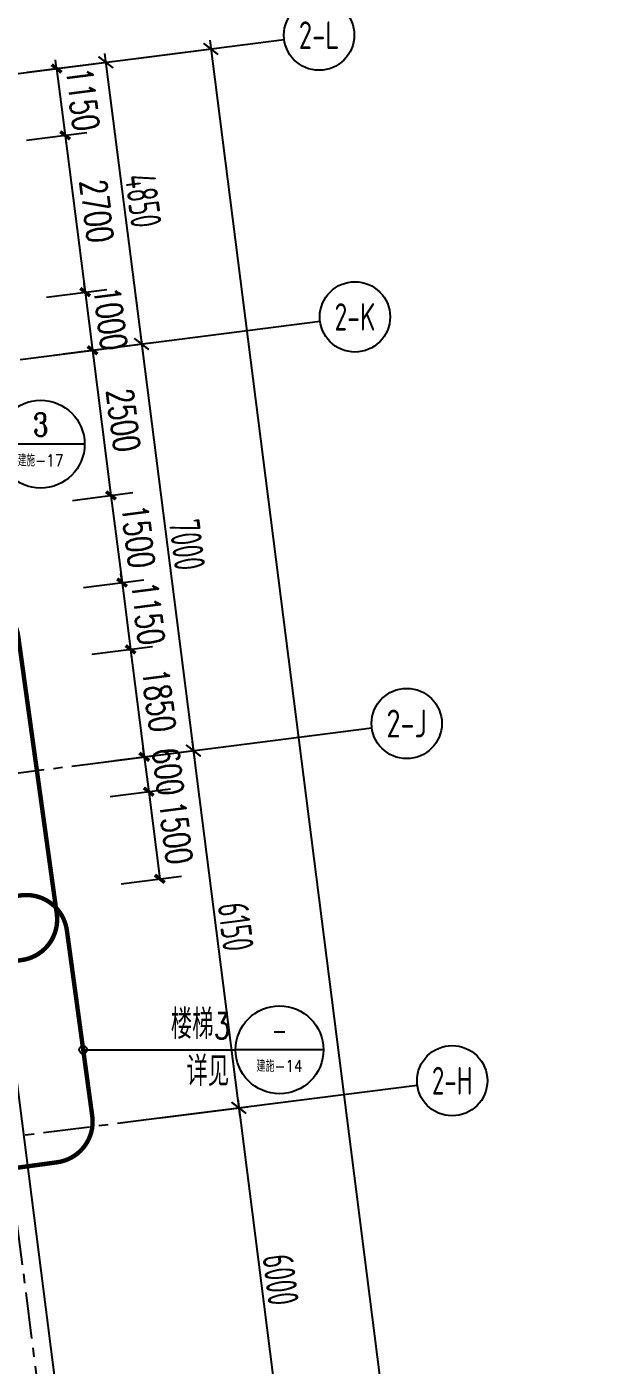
# Model space of a CAD drawing. Header units: millimetres. Extents: x -1048436 to -185795, y -983427 to 400387.
# Drawn here: x -683778 to -673807, y -1667 to 21192 of the extents above; entities that cross this region are included whole.
import ezdxf
from ezdxf.enums import TextEntityAlignment as Align

# ---------------------------------------------------------------- set-up
doc = ezdxf.new("R2010")
doc.units = ezdxf.units.MM
doc.header["$LTSCALE"] = 500
doc.linetypes.add('DASH', pattern=[0.35, 0.25, -0.1])
doc.linetypes.add('一层轴网$0$CENTER', pattern=[50.8, 31.75, -6.35, 6.35, -6.35])
for name, color, linetype in [('AXIS_TEXT', 7, 'Continuous'), ('DIM_IDEN', 3, 'Continuous'), ('PUB_DIM', 3, 'Continuous'), ('PUB_TEXT', 7, 'Continuous'), ('一层轴网$0$建-文字', 4, 'Continuous'), ('一层轴网$0$建-符号', 150, 'Continuous'), ('一层轴网$0$建-轴线', 1, '一层轴网$0$CENTER'), ('建-符号-箭头', 13, 'Continuous')]:
    doc.layers.add(name, color=color, linetype=linetype)
doc.styles.add('_TCH_DIM', font='SIMPLEX', dxfattribs={"bigfont": 'GBCBIG'})
doc.styles.add('_TCH_DIM_T3', font='SIMPLEX', dxfattribs={"width": 0.705882, "bigfont": 'GBCBIG'})
doc.styles.add('_TCH_LABEL', font='COMPLEX', dxfattribs={"bigfont": 'GBCBIG'})
doc.styles.add('COMPLEX', font='COMPLEX')
doc.styles.add('一层轴网$0$XD2008', font='xd-hzs.shx', dxfattribs={"width": 0.7, "bigfont": 'xd-hztxt.shx'})
doc.styles.add('一层轴网$0$XD2008_T3', font='xd-hzs.shx', dxfattribs={"width": 0.7, "bigfont": 'xd-hztxt.shx'})
doc.dimstyles.new('_TCH_ARCH&&150', dxfattribs={"dimtxt": 446.25, "dimasz": 150, "dimexe": 375, "dimexo": 450, "dimgap": 150, "dimtad": 1, "dimdec": 0, "dimzin": 0, "dimdsep": 46, "dimtxsty": '_TCH_DIM_T3', "dimblk": 'ARCHTICK', "dimcen": 0.09, "dimclrt": 7, "dimazin": 2, "dimtfac": 1, "dimtdec": 0, "dimtix": 1, "dimtmove": 2, "dimatfit": 3, "dimldrblk": 'ARCHTICK', "dimfxl": 1, "dimtolj": 1, "dimtzin": 0, "dimarcsym": 0})
doc.dimstyles.new('一层轴网$0$XD100&&150', dxfattribs={"dimtxt": 525, "dimasz": 225, "dimexe": 150, "dimexo": 150, "dimgap": 75, "dimtad": 1, "dimdec": 0, "dimdsep": 46, "dimtxsty": '一层轴网$0$XD2008_T3', "dimblk": '一层轴网$0$_ARCHTICK', "dimcen": 2.5, "dimdle": 150, "dimclrt": 7, "dimaunit": 1, "dimadec": 0, "dimazin": 0, "dimtfac": 1, "dimtdec": 0, "dimtix": 1, "dimtmove": 0, "dimatfit": 3, "dimfxl": 1, "dimtolj": 1, "dimtzin": 0, "dimarcsym": 0})

# ---------------------------------------------------------------- blocks, each defined once
blk = doc.blocks.new('一层轴网$0$_ARCHTICK')
at = {"color": 0, "linetype": 'ByBlock', "const_width": 0.15}
blk.add_lwpolyline([(-0.5, -0.5), (0.5, 0.5)], dxfattribs=at)
blk = doc.blocks.new('*D3053')
at = {"layer": 'Defpoints', "color": 0, "transparency": 16777216}
for p in [(69444, 79990), (71543, 75368), (70056, 75179)]:
    blk.add_point(p, dxfattribs=at)
at = {"layer": '一层轴网$0$建-符号', "color": 0, "lineweight": -2, "transparency": 16777216}
for p, q in [((70913, 80328), (71562, 75219)), ((69593, 80009), (71080, 80198)), ((70205, 75198), (71692, 75387))]:
    blk.add_line(p, q, dxfattribs=at)
at = {"layer": '一层轴网$0$建-符号', "color": 0, "lineweight": -2, "transparency": 16777216, "xscale": 225, "yscale": 225, "zscale": 225}
for p, rotation in [((70932, 80179), 97.24752617045677), ((71543, 75368), 277.2475261704568)]:
    blk.add_blockref('一层轴网$0$_ARCHTICK', p, dxfattribs=dict(at, rotation=rotation))
at = {"layer": '一层轴网$0$建-符号', "color": 7, "transparency": 16777216, "insert": (71572, 77816), "char_height": 525, "attachment_point": 5, "rotation": 277.2475, "style": '一层轴网$0$XD2008_T3'}
blk.add_mtext('\\A1;4850', dxfattribs=at)
blk = doc.blocks.new('*D3054')
at = {"layer": 'Defpoints', "color": 0, "transparency": 16777216}
for p in [(70056, 75179), (72427, 68424), (70939, 68235)]:
    blk.add_point(p, dxfattribs=at)
at = {"layer": '一层轴网$0$建-符号', "color": 0, "lineweight": -2, "transparency": 16777216}
for p, q in [((71525, 75517), (72446, 68275)), ((70205, 75198), (71692, 75387)), ((71088, 68253), (72575, 68443))]:
    blk.add_line(p, q, dxfattribs=at)
at = {"layer": '一层轴网$0$建-符号', "color": 0, "lineweight": -2, "transparency": 16777216, "xscale": 225, "yscale": 225, "zscale": 225}
for p, rotation in [((71543, 75368), 97.24752617045677), ((72427, 68424), 277.2475261704568)]:
    blk.add_blockref('一层轴网$0$_ARCHTICK', p, dxfattribs=dict(at, rotation=rotation))
at = {"layer": '一层轴网$0$建-符号', "color": 7, "transparency": 16777216, "insert": (72320, 71938), "char_height": 525, "attachment_point": 5, "rotation": 277.2475, "style": '一层轴网$0$XD2008_T3'}
blk.add_mtext('\\A1;7000', dxfattribs=at)
blk = doc.blocks.new('*D3055')
at = {"layer": 'Defpoints', "color": 0, "transparency": 16777216}
for p in [(70939, 68235), (73202, 62323), (71715, 62134)]:
    blk.add_point(p, dxfattribs=at)
at = {"layer": '一层轴网$0$建-符号', "color": 0, "lineweight": -2, "transparency": 16777216}
for p, q in [((71088, 68253), (72575, 68443)), ((72408, 68573), (73221, 62174)), ((71863, 62153), (73351, 62342))]:
    blk.add_line(p, q, dxfattribs=at)
at = {"layer": '一层轴网$0$建-符号', "color": 0, "lineweight": -2, "transparency": 16777216, "xscale": 225, "yscale": 225, "zscale": 225}
for p, rotation in [((72427, 68424), 97.24752617045677), ((73202, 62323), 277.2475261704568)]:
    blk.add_blockref('一层轴网$0$_ARCHTICK', p, dxfattribs=dict(at, rotation=rotation))
at = {"layer": '一层轴网$0$建-符号', "color": 7, "transparency": 16777216, "insert": (73149, 65416), "char_height": 525, "attachment_point": 5, "rotation": 277.2475, "style": '一层轴网$0$XD2008_T3'}
blk.add_mtext('\\A1;6150', dxfattribs=at)
blk = doc.blocks.new('*D3056')
at = {"layer": 'Defpoints', "color": 0, "transparency": 16777216}
for p in [(71715, 62134), (73959, 56371), (72472, 56182)]:
    blk.add_point(p, dxfattribs=at)
at = {"layer": '一层轴网$0$建-符号', "color": 0, "lineweight": -2, "transparency": 16777216}
for p, q in [((73184, 62472), (73978, 56222)), ((71863, 62153), (73351, 62342)), ((72620, 56201), (74108, 56390))]:
    blk.add_line(p, q, dxfattribs=at)
at = {"layer": '一层轴网$0$建-符号', "color": 0, "lineweight": -2, "transparency": 16777216, "xscale": 225, "yscale": 225, "zscale": 225}
for p, rotation in [((73202, 62323), 97.2475261704567), ((73959, 56371), 277.2475261704567)]:
    blk.add_blockref('一层轴网$0$_ARCHTICK', p, dxfattribs=dict(at, rotation=rotation))
at = {"layer": '一层轴网$0$建-符号', "color": 7, "transparency": 16777216, "insert": (73916, 59389), "char_height": 525, "attachment_point": 5, "rotation": 277.2475, "style": '一层轴网$0$XD2008_T3'}
blk.add_mtext('\\A1;6000', dxfattribs=at)
blk = doc.blocks.new('*D3063')
at = {"layer": 'Defpoints', "color": 0, "transparency": 16777216}
for p in [(71304, 80226), (79537, 26839), (78116, 26658)]:
    blk.add_point(p, dxfattribs=at)
at = {"layer": '一层轴网$0$建-符号', "color": 0, "lineweight": -2, "transparency": 16777216}
for p, q in [((72706, 80556), (79556, 26690)), ((71452, 80245), (72873, 80426)), ((78265, 26677), (79686, 26857))]:
    blk.add_line(p, q, dxfattribs=at)
at = {"layer": '一层轴网$0$建-符号', "color": 0, "lineweight": -2, "transparency": 16777216, "xscale": 225, "yscale": 225, "zscale": 225}
for p, rotation in [((72725, 80407), 97.24752617045664), ((79537, 26839), 277.2475261704566)]:
    blk.add_blockref('一层轴网$0$_ARCHTICK', p, dxfattribs=dict(at, rotation=rotation))
at = {"layer": '一层轴网$0$建-符号', "color": 7, "transparency": 16777216, "insert": (76466, 53665), "char_height": 525, "attachment_point": 5, "rotation": 277.2475, "style": '一层轴网$0$XD2008_T3'}
blk.add_mtext('\\A1;54000', dxfattribs=at)
blk = doc.blocks.new('_AXISO')
blk.add_circle((0, 0), 0.5)
at = {"layer": 'AXIS_TEXT', "style": 'COMPLEX', "width": 1.041667}
blk.add_attdef('A', text='', height=0.56, dxfattribs=at).set_placement((-0.25, -0.28), (0.25, -0.28), align=Align.FIT)
blk = doc.blocks.new('_ArchTick')
at = {"color": 0, "linetype": 'ByBlock', "const_width": 0.4}
blk.add_lwpolyline([(-0.5, -0.5), (0.5, 0.5)], dxfattribs=at)
blk = doc.blocks.new('*D1204')
at = {"layer": 'Defpoints', "color": 0, "transparency": 16777216}
for p in [(-682804, 7987), (-681509, 6640), (-682615, 6499)]:
    blk.add_point(p, dxfattribs=at)
at = {"layer": 'PUB_DIM', "color": 0, "lineweight": -2, "transparency": 16777216}
for p, q in [((-682358, 8044), (-681326, 8175)), ((-681698, 8128), (-681509, 6640)), ((-682169, 6556), (-681137, 6687))]:
    blk.add_line(p, q, dxfattribs=at)
at = {"layer": 'PUB_DIM', "color": 0, "lineweight": -2, "transparency": 16777216, "xscale": 150, "yscale": 150, "zscale": 150}
for p, rotation in [((-681698, 8128), 97.24752588991825), ((-681509, 6640), 277.2475258899182)]:
    blk.add_blockref('_ArchTick', p, dxfattribs=dict(at, rotation=rotation))
at = {"layer": 'PUB_DIM', "color": 7, "transparency": 16777216, "insert": (-681234, 7431), "char_height": 446.2, "attachment_point": 5, "rotation": 277.2475, "style": '_TCH_DIM_T3'}
blk.add_mtext('\\A1;1500', dxfattribs=at)
blk = doc.blocks.new('*D1205')
at = {"layer": 'Defpoints', "color": 0, "transparency": 16777216}
for p in [(-682880, 8583), (-681698, 8128), (-682804, 7987)]:
    blk.add_point(p, dxfattribs=at)
at = {"layer": 'PUB_DIM', "color": 0, "lineweight": -2, "transparency": 16777216}
for p, q in [((-682433, 8639), (-681402, 8770)), ((-681774, 8723), (-681793, 8872)), ((-681774, 8723), (-681698, 8128)), ((-682358, 8044), (-681326, 8175)), ((-681698, 8128), (-681680, 7979))]:
    blk.add_line(p, q, dxfattribs=at)
at = {"layer": 'PUB_DIM', "color": 0, "lineweight": -2, "transparency": 16777216, "xscale": 150, "yscale": 150, "zscale": 150}
for p, rotation in [((-681774, 8723), 277.2475258899186), ((-681698, 8128), 97.24752588991855)]:
    blk.add_blockref('_ArchTick', p, dxfattribs=dict(at, rotation=rotation))
at = {"layer": 'PUB_DIM', "color": 7, "transparency": 16777216, "insert": (-681366, 8473), "char_height": 446.2, "attachment_point": 5, "rotation": 277.2475, "style": '_TCH_DIM_T3'}
blk.add_mtext('\\A1;600', dxfattribs=at)
blk = doc.blocks.new('*D1206')
at = {"layer": 'Defpoints', "color": 0, "transparency": 16777216}
for p in [(-683113, 10418), (-681774, 8723), (-682880, 8583)]:
    blk.add_point(p, dxfattribs=at)
at = {"layer": 'PUB_DIM', "color": 0, "lineweight": -2, "transparency": 16777216}
for p, q in [((-682667, 10475), (-681636, 10606)), ((-682008, 10558), (-681774, 8723)), ((-682433, 8639), (-681402, 8770))]:
    blk.add_line(p, q, dxfattribs=at)
at = {"layer": 'PUB_DIM', "color": 0, "lineweight": -2, "transparency": 16777216, "xscale": 150, "yscale": 150, "zscale": 150}
for p, rotation in [((-682008, 10558), 97.24752588991697), ((-681774, 8723), 277.247525889917)]:
    blk.add_blockref('_ArchTick', p, dxfattribs=dict(at, rotation=rotation))
at = {"layer": 'PUB_DIM', "color": 7, "transparency": 16777216, "insert": (-681521, 9688), "char_height": 446.2, "attachment_point": 5, "rotation": 277.2475, "style": '_TCH_DIM_T3'}
blk.add_mtext('\\A1;1850', dxfattribs=at)
blk = doc.blocks.new('*D1207')
at = {"layer": 'Defpoints', "color": 0, "transparency": 16777216}
for p in [(-683258, 11559), (-682008, 10558), (-683113, 10418)]:
    blk.add_point(p, dxfattribs=at)
at = {"layer": 'PUB_DIM', "color": 0, "lineweight": -2, "transparency": 16777216}
for p, q in [((-682812, 11615), (-681781, 11747)), ((-682153, 11699), (-682172, 11848)), ((-682153, 11699), (-682008, 10558)), ((-682667, 10475), (-681636, 10606)), ((-682008, 10558), (-681989, 10410))]:
    blk.add_line(p, q, dxfattribs=at)
at = {"layer": 'PUB_DIM', "color": 0, "lineweight": -2, "transparency": 16777216, "xscale": 150, "yscale": 150, "zscale": 150}
for p, rotation in [((-682153, 11699), 277.2475258899202), ((-682008, 10558), 97.24752588992017)]:
    blk.add_blockref('_ArchTick', p, dxfattribs=dict(at, rotation=rotation))
at = {"layer": 'PUB_DIM', "color": 7, "transparency": 16777216, "insert": (-681710, 11176), "char_height": 446.2, "attachment_point": 5, "rotation": 277.2475, "style": '_TCH_DIM_T3'}
blk.add_mtext('\\A1;1150', dxfattribs=at)
blk = doc.blocks.new('*D1208')
at = {"layer": 'Defpoints', "color": 0, "transparency": 16777216}
for p in [(-683448, 13047), (-682153, 11699), (-683258, 11559)]:
    blk.add_point(p, dxfattribs=at)
at = {"layer": 'PUB_DIM', "color": 0, "lineweight": -2, "transparency": 16777216}
for p, q in [((-683001, 13103), (-681970, 13235)), ((-682342, 13187), (-682153, 11699)), ((-682812, 11615), (-681781, 11747))]:
    blk.add_line(p, q, dxfattribs=at)
at = {"layer": 'PUB_DIM', "color": 0, "lineweight": -2, "transparency": 16777216, "xscale": 150, "yscale": 150, "zscale": 150}
for p, rotation in [((-682342, 13187), 97.24752588991657), ((-682153, 11699), 277.2475258899166)]:
    blk.add_blockref('_ArchTick', p, dxfattribs=dict(at, rotation=rotation))
at = {"layer": 'PUB_DIM', "color": 7, "transparency": 16777216, "insert": (-681877, 12490), "char_height": 446.2, "attachment_point": 5, "rotation": 277.2475, "style": '_TCH_DIM_T3'}
blk.add_mtext('\\A1;1500', dxfattribs=at)
blk = doc.blocks.new('*D1209')
at = {"layer": 'Defpoints', "color": 0, "transparency": 16777216}
for p in [(-683763, 15527), (-683448, 13047), (-682342, 13187)]:
    blk.add_point(p, dxfattribs=at)
at = {"layer": 'PUB_DIM', "color": 0, "lineweight": -2, "transparency": 16777216}
for p, q in [((-683317, 15583), (-682285, 15715)), ((-682657, 15667), (-682342, 13187)), ((-683001, 13103), (-681970, 13235))]:
    blk.add_line(p, q, dxfattribs=at)
at = {"layer": 'PUB_DIM', "color": 0, "lineweight": -2, "transparency": 16777216, "xscale": 150, "yscale": 150, "zscale": 150}
for p, rotation in [((-682657, 15667), 97.24752588991936), ((-682342, 13187), 277.2475258899194)]:
    blk.add_blockref('_ArchTick', p, dxfattribs=dict(at, rotation=rotation))
at = {"layer": 'PUB_DIM', "color": 7, "transparency": 16777216, "insert": (-682129, 14474), "char_height": 446.2, "attachment_point": 5, "rotation": 277.2475, "style": '_TCH_DIM_T3'}
blk.add_mtext('\\A1;2500', dxfattribs=at)
blk = doc.blocks.new('*D1210')
at = {"layer": 'Defpoints', "color": 0, "transparency": 16777216}
for p in [(-683889, 16518), (-682657, 15667), (-683763, 15527)]:
    blk.add_point(p, dxfattribs=at)
at = {"layer": 'PUB_DIM', "color": 0, "lineweight": -2, "transparency": 16777216}
for p, q in [((-683443, 16575), (-682411, 16706)), ((-682783, 16659), (-682802, 16808)), ((-682783, 16659), (-682657, 15667)), ((-683317, 15583), (-682285, 15715)), ((-682657, 15667), (-682638, 15518))]:
    blk.add_line(p, q, dxfattribs=at)
at = {"layer": 'PUB_DIM', "color": 0, "lineweight": -2, "transparency": 16777216, "xscale": 150, "yscale": 150, "zscale": 150}
for p, rotation in [((-682783, 16659), 277.2475258899177), ((-682657, 15667), 97.2475258899177)]:
    blk.add_blockref('_ArchTick', p, dxfattribs=dict(at, rotation=rotation))
at = {"layer": 'PUB_DIM', "color": 7, "transparency": 16777216, "insert": (-682350, 16210), "char_height": 446.2, "attachment_point": 5, "rotation": 277.2475, "style": '_TCH_DIM_T3'}
blk.add_mtext('\\A1;1000', dxfattribs=at)
blk = doc.blocks.new('*D1211')
at = {"layer": 'Defpoints', "color": 0, "transparency": 16777216}
for p in [(-684230, 19197), (-683889, 16518), (-682783, 16659)]:
    blk.add_point(p, dxfattribs=at)
at = {"layer": 'PUB_DIM', "color": 0, "lineweight": -2, "transparency": 16777216}
for p, q in [((-683783, 19254), (-682752, 19385)), ((-683124, 19337), (-682783, 16659)), ((-683443, 16575), (-682411, 16706))]:
    blk.add_line(p, q, dxfattribs=at)
at = {"layer": 'PUB_DIM', "color": 0, "lineweight": -2, "transparency": 16777216, "xscale": 150, "yscale": 150, "zscale": 150}
for p, rotation in [((-683124, 19337), 97.2475258899177), ((-682783, 16659), 277.2475258899177)]:
    blk.add_blockref('_ArchTick', p, dxfattribs=dict(at, rotation=rotation))
at = {"layer": 'PUB_DIM', "color": 7, "transparency": 16777216, "insert": (-682584, 18045), "char_height": 446.2, "attachment_point": 5, "rotation": 277.2475, "style": '_TCH_DIM_T3'}
blk.add_mtext('\\A1;2700', dxfattribs=at)
blk = doc.blocks.new('*D1212')
at = {"layer": 'Defpoints', "color": 0, "transparency": 16777216}
for p in [(-684375, 20338), (-683124, 19337), (-684230, 19197)]:
    blk.add_point(p, dxfattribs=at)
at = {"layer": 'PUB_DIM', "color": 0, "lineweight": -2, "transparency": 16777216}
for p, q in [((-683269, 20479), (-683288, 20627)), ((-683928, 20395), (-682897, 20526)), ((-683269, 20479), (-683124, 19337)), ((-683783, 19254), (-682752, 19385)), ((-683124, 19337), (-683105, 19189))]:
    blk.add_line(p, q, dxfattribs=at)
at = {"layer": 'PUB_DIM', "color": 0, "lineweight": -2, "transparency": 16777216, "xscale": 150, "yscale": 150, "zscale": 150}
for p, rotation in [((-683269, 20479), 277.2475258899182), ((-683124, 19337), 97.24752588991825)]:
    blk.add_blockref('_ArchTick', p, dxfattribs=dict(at, rotation=rotation))
at = {"layer": 'PUB_DIM', "color": 7, "transparency": 16777216, "insert": (-682826, 19955), "char_height": 446.2, "attachment_point": 5, "rotation": 277.2475, "style": '_TCH_DIM_T3'}
blk.add_mtext('\\A1;1150', dxfattribs=at)
blk = doc.blocks.new('A$C2C8523F8')
at = {"layer": '一层轴网$0$建-符号'}
for p, q in [((69443.9, 79989.9), (73976.6, 80566.3)), ((70055.7, 75178.6), (74588.4, 75755.1)), ((70938.8, 68234.6), (75471.5, 68811)), ((71714.7, 62133.7), (76247.4, 62710.1))]:
    blk.add_line(p, q, dxfattribs=at)
at = {"layer": '一层轴网$0$建-轴线', "ltscale": 0.05}
for p, q in [((74638.3, 19327.2), (66478.9, 83487.5)), ((53092.4, 73021.4), (70055.7, 75178.6)), ((53975.4, 66077.3), (70938.8, 68234.6)), ((54751.3, 59976.4), (71714.7, 62133.7))]:
    blk.add_line(p, q, dxfattribs=at)
at = {"layer": '一层轴网$0$建-符号'}
ref = blk.add_blockref('_AXISO', (74571.8, 80642), dxfattribs=dict(at, xscale=1200, yscale=1200, zscale=1200))
ref.add_attrib('A', '2-L', dxfattribs={"layer": '一层轴网$0$建-文字', "height": 473.71, "style": '一层轴网$0$XD2008', "width": 0.937772}).set_placement((74224.9, 80405.2), (74918.6, 80405.2), align=Align.FIT)
ref = blk.add_blockref('_AXISO', (75183.6, 75830.8), dxfattribs=dict(at, xscale=1200, yscale=1200, zscale=1200))
ref.add_attrib('A', '2-K', dxfattribs={"layer": '一层轴网$0$建-文字', "height": 468.43, "style": '一层轴网$0$XD2008', "width": 0.921456}).set_placement((74835, 75596.5), (75532.3, 75596.5), align=Align.FIT)
ref = blk.add_blockref('_AXISO', (76066.7, 68886.7), dxfattribs=dict(at, xscale=1200, yscale=1200, zscale=1200))
ref.add_attrib('A', '2-J', dxfattribs={"layer": '一层轴网$0$建-文字', "height": 477.28, "style": '一层轴网$0$XD2008', "width": 0.960591}).set_placement((75721.1, 68648), (76412.4, 68648), align=Align.FIT)
ref = blk.add_blockref('_AXISO', (76842.6, 62785.8), dxfattribs=dict(at, xscale=1200, yscale=1200, zscale=1200))
ref.add_attrib('A', '2-H', dxfattribs={"layer": '一层轴网$0$建-文字', "height": 475.49, "style": '一层轴网$0$XD2008', "width": 0.901533}).set_placement((76496.4, 62548.1), (77188.8, 62548.1), align=Align.FIT)
for p1, p2, distance, picture, middle in [((71303.6, 80226.4), (78116.1, 26657.8), 1432.5, '*D3063', (76465.7, 53665.4)), ((69443.9, 79989.9), (70055.7, 75178.6), 1499.7, '*D3053', (71572.4, 77816)), ((70055.7, 75178.6), (70938.8, 68234.6), 1499.7, '*D3054', (72319.8, 71938.4)), ((70938.8, 68234.6), (71714.7, 62133.7), 1499.7, '*D3055', (73149.3, 65415.9)), ((71714.7, 62133.7), (72471.6, 56181.6), 1499.7, '*D3056', (73915.7, 59389.4))]:
    dim = blk.add_aligned_dim(p1=p1, p2=p2, distance=distance, dimstyle='一层轴网$0$XD100&&150', dxfattribs=at)
    dim.commit()
    dim.dimension.update_dxf_attribs({"geometry": picture, "text_midpoint": middle})

msp = doc.modelspace()

# ---------------------------------------------------------------- linework, layer by layer
at = {"linetype": 'Continuous', "ltscale": 10000}
msp.add_lwpolyline([(-693911.1, 677.7), (-692397.2, -11226.4), (-682278.7, -9939.6), (-684549.3, 7916.6)], dxfattribs=at)
at = {"layer": 'DIM_IDEN'}
for p, q in [((-682791.6, 14063.1), (-684291.6, 14063.1)), ((-682816, 3719.8), (-680215.8, 3719.8)), ((-682816, 3719.8), (-682816, 3719.8)), ((-678715.8, 3719.8), (-680215.8, 3719.8))]:
    msp.add_line(p, q, dxfattribs=at)
for centre, radius in [((-683541.6, 14063.1), 750), ((-679465.8, 3719.8), 750), ((-682816, 3719.8), 66.2)]:
    msp.add_circle(centre, radius, dxfattribs=at)
at = {"layer": '建-符号-箭头', "linetype": 'DASH', "ltscale": 2, "const_width": 75}
for points in [[(-691342.4, 9751.9, -0.4142136), (-690745.1, 10541.4), (-684713, 11377.3, -0.4142136), (-683923.6, 10780), (-683267, 6041.9, -0.4142136), (-683864.3, 5252.5), (-689896.4, 4416.6, -0.4142136), (-690685.8, 5013.9)], [(-683882.2, 6356.8, -0.4142136), (-683094, 5757.8), (-682661.4, 2586.8, -0.4142136), (-683260.3, 1798.6), (-690441.9, 818.8, -0.4142136), (-691230.1, 1417.7), (-691662.8, 4588.8, -0.4142136), (-691063.8, 5377)]]:
    msp.add_lwpolyline(points, format="xyb", close=True, dxfattribs=at)

# ---------------------------------------------------------------- block references
msp.add_blockref('A$C2C8523F8', (-753362.7, -59594))

# ---------------------------------------------------------------- texts
at = {"layer": 'PUB_TEXT', "style": '_TCH_LABEL'}
msp.add_text('3', height=391.5, dxfattribs=at).set_placement((-683672.1, 14202), (-683411.1, 14202), align=Align.FIT)
for s, height, width, p, p2 in [('建施-17', 204.58, 0.947735, (-683931.3, 13684.1), (-683151.9, 13684.1)), ('-', 391.5, 0.777778, (-679596.3, 3858.6), (-679335.3, 3858.6)), ('建施-14', 201, 0.947735, (-679857.7, 3343.4), (-679073.8, 3343.4))]:
    msp.add_text(s, height=height, dxfattribs=dict(at, width=width)).set_placement(p, p2, align=Align.FIT)
at = {"layer": 'PUB_TEXT', "style": '_TCH_DIM'}
for s, p in [('楼梯', (-681320.5, 3905.2)), ('详见', (-681054.6, 3098.7))]:
    msp.add_text(s, height=506.38, dxfattribs=at).set_placement(p)
at = {"layer": 'PUB_TEXT', "style": '_TCH_DIM', "width": 0.705882}
msp.add_text('3', height=446.2, dxfattribs=at).set_placement((-680583.3, 3905.2))

# ---------------------------------------------------------------- dimensions: what is measured, and where the dimension line sits
at = {"layer": 'PUB_DIM'}
for p1, p2, picture, middle in [((-684374.8, 20337.9), (-684229.7, 19196.9), '*D1212', (-682826.4, 19955.1)), ((-684229.7, 19196.9), (-683889.1, 16518.4), '*D1211', (-682583.5, 18045.3)), ((-683889.1, 16518.4), (-683762.9, 15526.6), '*D1210', (-682350.1, 16210.2)), ((-683762.9, 15526.6), (-683447.5, 13046.6), '*D1209', (-682129.4, 14474.3)), ((-683447.5, 13046.6), (-683258.3, 11558.6), '*D1208', (-681877.1, 12490.3)), ((-683258.3, 11558.6), (-683113.2, 10417.8), '*D1207', (-681709.9, 11175.9)), ((-683113.2, 10417.8), (-682879.8, 8582.6), '*D1206', (-681520.7, 9687.9)), ((-682879.8, 8582.6), (-682804.1, 7987.4), '*D1205', (-681366.1, 8472.6)), ((-682804.1, 7987.4), (-682614.9, 6499.3), '*D1204', (-681233.7, 7431))]:
    dim = msp.add_aligned_dim(p1=p1, p2=p2, distance=1114.6, dimstyle='_TCH_ARCH&&150', dxfattribs=at)
    dim.commit()
    dim.dimension.update_dxf_attribs({"geometry": picture, "text_midpoint": middle})

doc.saveas('drawing.dxf')
